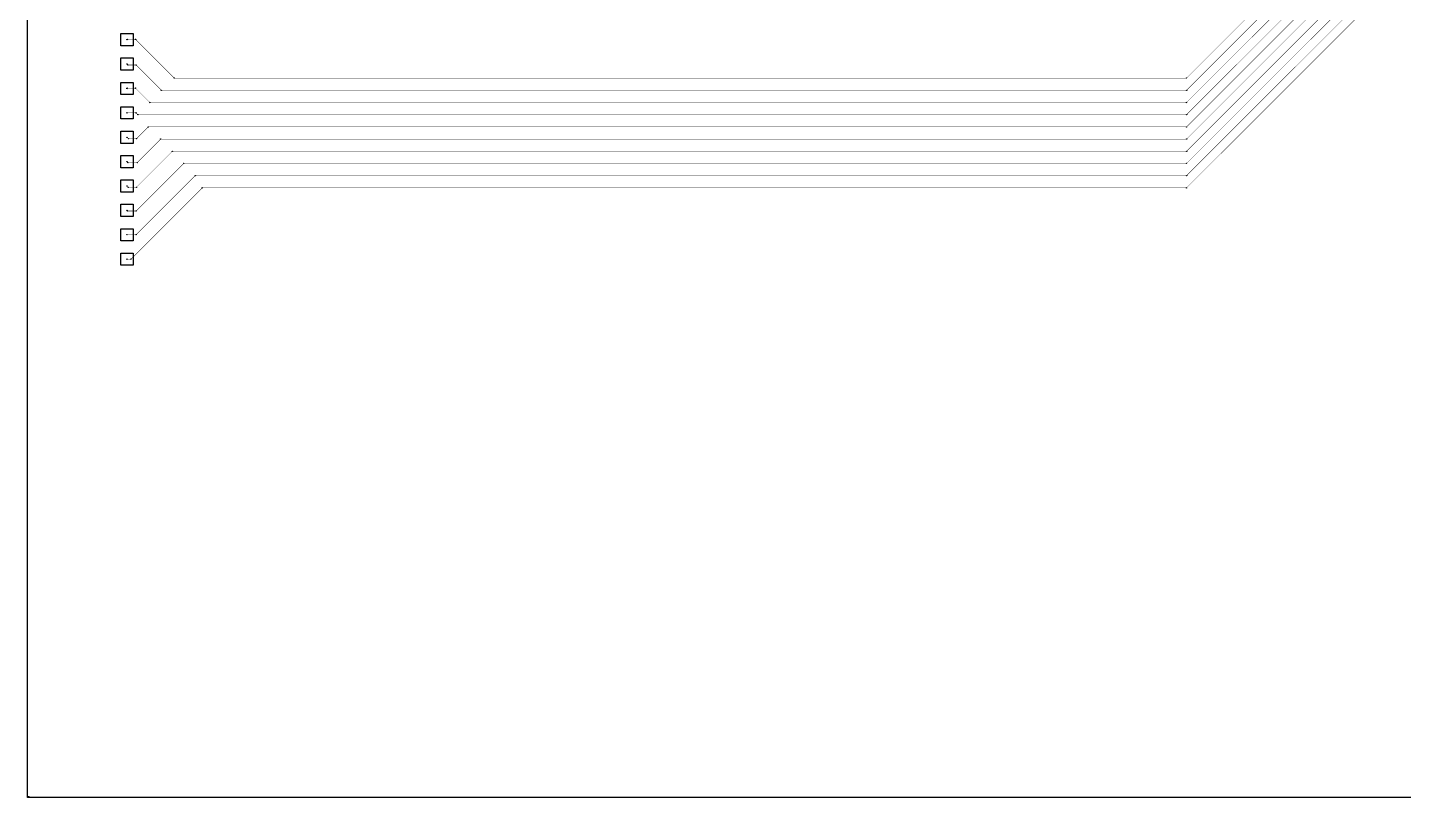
# Model space of a CAD drawing. Extents: x -22715 to 22715, y -22715 to 22715.
# Drawn here: x -22715 to -11437, y -22715 to -16400 of the extents above; entities that cross this region are included whole.
import ezdxf

# ---------------------------------------------------------------- set-up
doc = ezdxf.new("R2010")
doc.units = 0
doc.layers.add('L0D0_0', color=2, linetype='CONTINUOUS')
doc.layers.add('Top Layer', color=3, linetype='CONTINUOUS')

# ---------------------------------------------------------------- blocks, each defined once
blk = doc.blocks.new('BOND_PADS__150__3')
at = {"layer": 'L0D0_0'}
for points in [[(-1.5, 20.5), (-1.5, 21.5), (-0.5, 21.5), (-0.5, 20.5)], [(-1.5, 18.5), (-1.5, 19.5), (-0.5, 19.5), (-0.5, 18.5)], [(-1.5, 16.5), (-1.5, 17.5), (-0.5, 17.5), (-0.5, 16.5)], [(-1.5, 14.5), (-1.5, 15.5), (-0.5, 15.5), (-0.5, 14.5)], [(-1.5, 12.5), (-1.5, 13.5), (-0.5, 13.5), (-0.5, 12.5)], [(-1.5, 10.5), (-1.5, 11.5), (-0.5, 11.5), (-0.5, 10.5)], [(-1.5, 8.5), (-1.5, 9.5), (-0.5, 9.5), (-0.5, 8.5)], [(-1.5, 6.5), (-1.5, 7.5), (-0.5, 7.5), (-0.5, 6.5)], [(-1.5, 4.5), (-1.5, 5.5), (-0.5, 5.5), (-0.5, 4.5)], [(-1.5, 2.5), (-1.5, 3.5), (-0.5, 3.5), (-0.5, 2.5)]]:
    blk.add_lwpolyline(points, close=True, dxfattribs=at)
blk = doc.blocks.new('alignment_marker')
at = {"layer": 'Top Layer'}
blk.add_lwpolyline([(-8, -4), (-8, 4), (4, 4), (8, 0), (4, -4)], close=True, dxfattribs=at)
blk = doc.blocks.new('alignment_layer')
blk.add_blockref('alignment_marker', (-22707, -22711))

msp = doc.modelspace()

# ---------------------------------------------------------------- linework, layer by layer
at = {"layer": 'L0D0_0'}
for points in [[(-22715, -22715), (-22715, 22715), (22715, 22715), (22715, -22715)], [(-21900, -16501.7), (-21901.5, -16500.8), (-21901.5, -16499.2), (-21900, -16498.3), (-21898.6, -16499.2), (-21898.6, -16500.8)], [(-21897.5, -16499.2), (-21899, -16498.3), (-21899, -16496.7), (-21897.5, -16495.8), (-21896.1, -16496.7), (-21896.1, -16498.3)], [(-21897.5, -16499.2), (-21899, -16498.3), (-21899, -16496.7), (-21897.5, -16495.8), (-21896.1, -16496.7), (-21896.1, -16498.3)], [(-21830, -16499.2), (-21831.4, -16498.3), (-21831.4, -16496.7), (-21830, -16495.8), (-21828.5, -16496.7), (-21828.5, -16498.3)], [(-21830, -16499.2), (-21831.4, -16498.3), (-21831.4, -16496.7), (-21830, -16495.8), (-21828.5, -16496.7), (-21828.5, -16498.3)], [(-21900, -16701.7), (-21901.5, -16700.8), (-21901.5, -16699.2), (-21900, -16698.3), (-21898.6, -16699.2), (-21898.6, -16700.8)], [(-21892.5, -16709.2), (-21894, -16708.3), (-21894, -16706.7), (-21892.5, -16705.8), (-21891.1, -16706.7), (-21891.1, -16708.3)], [(-21892.5, -16709.2), (-21894, -16708.3), (-21894, -16706.7), (-21892.5, -16705.8), (-21891.1, -16706.7), (-21891.1, -16708.3)], [(-21825, -16709.2), (-21826.4, -16708.3), (-21826.4, -16706.7), (-21825, -16705.8), (-21823.5, -16706.7), (-21823.5, -16708.3)], [(-21825, -16709.2), (-21826.4, -16708.3), (-21826.4, -16706.7), (-21825, -16705.8), (-21823.5, -16706.7), (-21823.5, -16708.3)], [(-21900, -16901.7), (-21901.5, -16900.8), (-21901.5, -16899.2), (-21900, -16898.3), (-21898.6, -16899.2), (-21898.6, -16900.8)], [(-21897.5, -16899.2), (-21899, -16898.3), (-21899, -16896.7), (-21897.5, -16895.8), (-21896.1, -16896.7), (-21896.1, -16898.3)], [(-21897.5, -16899.2), (-21899, -16898.3), (-21899, -16896.7), (-21897.5, -16895.8), (-21896.1, -16896.7), (-21896.1, -16898.3)], [(-21830, -16899.2), (-21831.4, -16898.3), (-21831.4, -16896.7), (-21830, -16895.8), (-21828.5, -16896.7), (-21828.5, -16898.3)], [(-21830, -16899.2), (-21831.4, -16898.3), (-21831.4, -16896.7), (-21830, -16895.8), (-21828.5, -16896.7), (-21828.5, -16898.3)], [(-21617.5, -16916.7), (-21619, -16915.8), (-21619, -16914.2), (-21617.5, -16913.3), (-21616.1, -16914.2), (-21616.1, -16915.8)], [(-21617.5, -16916.7), (-21619, -16915.8), (-21619, -16914.2), (-21617.5, -16913.3), (-21616.1, -16914.2), (-21616.1, -16915.8)], [(-21512.5, -16816.7), (-21513.9, -16815.8), (-21513.9, -16814.2), (-21512.5, -16813.3), (-21511, -16814.2), (-21511, -16815.8)], [(-21512.5, -16816.7), (-21513.9, -16815.8), (-21513.9, -16814.2), (-21512.5, -16813.3), (-21511, -16814.2), (-21511, -16815.8)], [(-13215, -16816.7), (-13216.4, -16815.8), (-13216.4, -16814.2), (-13215, -16813.3), (-13213.5, -16814.2), (-13213.5, -16815.8)], [(-13215, -16816.7), (-13216.4, -16815.8), (-13216.4, -16814.2), (-13215, -16813.3), (-13213.5, -16814.2), (-13213.5, -16815.8)], [(-13215, -16916.7), (-13216.4, -16915.8), (-13216.4, -16914.2), (-13215, -16913.3), (-13213.5, -16914.2), (-13213.5, -16915.8)], [(-13215, -16916.7), (-13216.4, -16915.8), (-13216.4, -16914.2), (-13215, -16913.3), (-13213.5, -16914.2), (-13213.5, -16915.8)], [(-21712.5, -17016.7), (-21714, -17015.8), (-21714, -17014.2), (-21712.5, -17013.3), (-21711.1, -17014.2), (-21711.1, -17015.8)], [(-21712.5, -17016.7), (-21714, -17015.8), (-21714, -17014.2), (-21712.5, -17013.3), (-21711.1, -17014.2), (-21711.1, -17015.8)], [(-13215, -17016.7), (-13216.4, -17015.8), (-13216.4, -17014.2), (-13215, -17013.3), (-13213.5, -17014.2), (-13213.5, -17015.8)], [(-13215, -17016.7), (-13216.4, -17015.8), (-13216.4, -17014.2), (-13215, -17013.3), (-13213.5, -17014.2), (-13213.5, -17015.8)], [(-21900, -17101.7), (-21901.5, -17100.8), (-21901.5, -17099.2), (-21900, -17098.3), (-21898.6, -17099.2), (-21898.6, -17100.8)], [(-21825, -17101.7), (-21826.4, -17100.8), (-21826.4, -17099.2), (-21825, -17098.3), (-21823.5, -17099.2), (-21823.5, -17100.8)], [(-21825, -17101.7), (-21826.4, -17100.8), (-21826.4, -17099.2), (-21825, -17098.3), (-21823.5, -17099.2), (-21823.5, -17100.8)], [(-21810, -17116.7), (-21811.5, -17115.8), (-21811.5, -17114.2), (-21810, -17113.3), (-21808.6, -17114.2), (-21808.6, -17115.8)], [(-21810, -17116.7), (-21811.5, -17115.8), (-21811.5, -17114.2), (-21810, -17113.3), (-21808.6, -17114.2), (-21808.6, -17115.8)], [(-13215, -17116.7), (-13216.4, -17115.8), (-13216.4, -17114.2), (-13215, -17113.3), (-13213.5, -17114.2), (-13213.5, -17115.8)], [(-13215, -17116.7), (-13216.4, -17115.8), (-13216.4, -17114.2), (-13215, -17113.3), (-13213.5, -17114.2), (-13213.5, -17115.8)], [(-21725, -17216.7), (-21726.4, -17215.8), (-21726.4, -17214.2), (-21725, -17213.3), (-21723.5, -17214.2), (-21723.5, -17215.8)], [(-21725, -17216.7), (-21726.4, -17215.8), (-21726.4, -17214.2), (-21725, -17213.3), (-21723.5, -17214.2), (-21723.5, -17215.8)], [(-13215, -17216.7), (-13216.4, -17215.8), (-13216.4, -17214.2), (-13215, -17213.3), (-13213.5, -17214.2), (-13213.5, -17215.8)], [(-13215, -17216.7), (-13216.4, -17215.8), (-13216.4, -17214.2), (-13215, -17213.3), (-13213.5, -17214.2), (-13213.5, -17215.8)], [(-21900, -17301.7), (-21901.5, -17300.8), (-21901.5, -17299.2), (-21900, -17298.3), (-21898.6, -17299.2), (-21898.6, -17300.8)], [(-21887.5, -17314.2), (-21889, -17313.3), (-21889, -17311.7), (-21887.5, -17310.8), (-21886.1, -17311.7), (-21886.1, -17313.3)], [(-21887.5, -17314.2), (-21889, -17313.3), (-21889, -17311.7), (-21887.5, -17310.8), (-21886.1, -17311.7), (-21886.1, -17313.3)], [(-21822.5, -17314.2), (-21823.9, -17313.3), (-21823.9, -17311.7), (-21822.5, -17310.8), (-21821, -17311.7), (-21821, -17313.3)], [(-21822.5, -17314.2), (-21823.9, -17313.3), (-21823.9, -17311.7), (-21822.5, -17310.8), (-21821, -17311.7), (-21821, -17313.3)], [(-21622.5, -17316.7), (-21624, -17315.8), (-21624, -17314.2), (-21622.5, -17313.3), (-21621.1, -17314.2), (-21621.1, -17315.8)], [(-21622.5, -17316.7), (-21624, -17315.8), (-21624, -17314.2), (-21622.5, -17313.3), (-21621.1, -17314.2), (-21621.1, -17315.8)], [(-13215, -17316.7), (-13216.4, -17315.8), (-13216.4, -17314.2), (-13215, -17313.3), (-13213.5, -17314.2), (-13213.5, -17315.8)], [(-13215, -17316.7), (-13216.4, -17315.8), (-13216.4, -17314.2), (-13215, -17313.3), (-13213.5, -17314.2), (-13213.5, -17315.8)], [(-21527.5, -17416.7), (-21528.9, -17415.8), (-21528.9, -17414.2), (-21527.5, -17413.3), (-21526, -17414.2), (-21526, -17415.8)], [(-21527.5, -17416.7), (-21528.9, -17415.8), (-21528.9, -17414.2), (-21527.5, -17413.3), (-21526, -17414.2), (-21526, -17415.8)], [(-13215, -17416.7), (-13216.4, -17415.8), (-13216.4, -17414.2), (-13215, -17413.3), (-13213.5, -17414.2), (-13213.5, -17415.8)], [(-13215, -17416.7), (-13216.4, -17415.8), (-13216.4, -17414.2), (-13215, -17413.3), (-13213.5, -17414.2), (-13213.5, -17415.8)], [(-21900, -17501.7), (-21901.5, -17500.8), (-21901.5, -17499.2), (-21900, -17498.3), (-21898.6, -17499.2), (-21898.6, -17500.8)], [(-21892.5, -17509.2), (-21894, -17508.3), (-21894, -17506.7), (-21892.5, -17505.8), (-21891.1, -17506.7), (-21891.1, -17508.3)], [(-21892.5, -17509.2), (-21894, -17508.3), (-21894, -17506.7), (-21892.5, -17505.8), (-21891.1, -17506.7), (-21891.1, -17508.3)], [(-21815, -17509.2), (-21816.5, -17508.3), (-21816.5, -17506.7), (-21815, -17505.8), (-21813.6, -17506.7), (-21813.6, -17508.3)], [(-21815, -17509.2), (-21816.5, -17508.3), (-21816.5, -17506.7), (-21815, -17505.8), (-21813.6, -17506.7), (-21813.6, -17508.3)], [(-21435, -17516.7), (-21436.4, -17515.8), (-21436.4, -17514.2), (-21435, -17513.3), (-21433.5, -17514.2), (-21433.5, -17515.8)], [(-21435, -17516.7), (-21436.4, -17515.8), (-21436.4, -17514.2), (-21435, -17513.3), (-21433.5, -17514.2), (-21433.5, -17515.8)], [(-13215, -17516.7), (-13216.4, -17515.8), (-13216.4, -17514.2), (-13215, -17513.3), (-13213.5, -17514.2), (-13213.5, -17515.8)], [(-13215, -17516.7), (-13216.4, -17515.8), (-13216.4, -17514.2), (-13215, -17513.3), (-13213.5, -17514.2), (-13213.5, -17515.8)], [(-21900, -17701.7), (-21901.5, -17700.8), (-21901.5, -17699.2), (-21900, -17698.3), (-21898.6, -17699.2), (-21898.6, -17700.8)], [(-21340, -17616.7), (-21341.4, -17615.8), (-21341.4, -17614.2), (-21340, -17613.3), (-21338.5, -17614.2), (-21338.5, -17615.8)], [(-21340, -17616.7), (-21341.4, -17615.8), (-21341.4, -17614.2), (-21340, -17613.3), (-21338.5, -17614.2), (-21338.5, -17615.8)], [(-13215, -17616.7), (-13216.4, -17615.8), (-13216.4, -17614.2), (-13215, -17613.3), (-13213.5, -17614.2), (-13213.5, -17615.8)], [(-13215, -17616.7), (-13216.4, -17615.8), (-13216.4, -17614.2), (-13215, -17613.3), (-13213.5, -17614.2), (-13213.5, -17615.8)], [(-21890, -17711.7), (-21891.5, -17710.8), (-21891.5, -17709.2), (-21890, -17708.3), (-21888.6, -17709.2), (-21888.6, -17710.8)], [(-21890, -17711.7), (-21891.5, -17710.8), (-21891.5, -17709.2), (-21890, -17708.3), (-21888.6, -17709.2), (-21888.6, -17710.8)], [(-21822.5, -17711.7), (-21823.9, -17710.8), (-21823.9, -17709.2), (-21822.5, -17708.3), (-21821, -17709.2), (-21821, -17710.8)], [(-21822.5, -17711.7), (-21823.9, -17710.8), (-21823.9, -17709.2), (-21822.5, -17708.3), (-21821, -17709.2), (-21821, -17710.8)], [(-21282.5, -17716.7), (-21284, -17715.8), (-21284, -17714.2), (-21282.5, -17713.3), (-21281.1, -17714.2), (-21281.1, -17715.8)], [(-21282.5, -17716.7), (-21284, -17715.8), (-21284, -17714.2), (-21282.5, -17713.3), (-21281.1, -17714.2), (-21281.1, -17715.8)], [(-13215, -17716.7), (-13216.4, -17715.8), (-13216.4, -17714.2), (-13215, -17713.3), (-13213.5, -17714.2), (-13213.5, -17715.8)], [(-13215, -17716.7), (-13216.4, -17715.8), (-13216.4, -17714.2), (-13215, -17713.3), (-13213.5, -17714.2), (-13213.5, -17715.8)], [(-21900, -17901.7), (-21901.5, -17900.8), (-21901.5, -17899.2), (-21900, -17898.3), (-21898.6, -17899.2), (-21898.6, -17900.8)], [(-21895, -17906.7), (-21896.5, -17905.8), (-21896.5, -17904.2), (-21895, -17903.3), (-21893.6, -17904.2), (-21893.6, -17905.8)], [(-21895, -17906.7), (-21896.5, -17905.8), (-21896.5, -17904.2), (-21895, -17903.3), (-21893.6, -17904.2), (-21893.6, -17905.8)], [(-21825, -17906.7), (-21826.4, -17905.8), (-21826.4, -17904.2), (-21825, -17903.3), (-21823.5, -17904.2), (-21823.5, -17905.8)], [(-21825, -17906.7), (-21826.4, -17905.8), (-21826.4, -17904.2), (-21825, -17903.3), (-21823.5, -17904.2), (-21823.5, -17905.8)], [(-21900, -18101.7), (-21901.5, -18100.8), (-21901.5, -18099.2), (-21900, -18098.3), (-21898.6, -18099.2), (-21898.6, -18100.8)], [(-21825, -18101.7), (-21826.4, -18100.8), (-21826.4, -18099.2), (-21825, -18098.3), (-21823.5, -18099.2), (-21823.5, -18100.8)], [(-21825, -18101.7), (-21826.4, -18100.8), (-21826.4, -18099.2), (-21825, -18098.3), (-21823.5, -18099.2), (-21823.5, -18100.8)], [(-21900, -18301.7), (-21901.5, -18300.8), (-21901.5, -18299.2), (-21900, -18298.3), (-21898.6, -18299.2), (-21898.6, -18300.8)], [(-21867.5, -18301.7), (-21868.9, -18300.8), (-21868.9, -18299.2), (-21867.5, -18298.3), (-21866, -18299.2), (-21866, -18300.8)], [(-21867.5, -18301.7), (-21868.9, -18300.8), (-21868.9, -18299.2), (-21867.5, -18298.3), (-21866, -18299.2), (-21866, -18300.8)]]:
    msp.add_lwpolyline(points, close=True, dxfattribs=at)
at = {"layer": 'L0D0_0', "const_width": 3}
for points in [[(-13215, -17715), (-50, -4550)], [(-13215, -17615), (-150, -4550)], [(-13215, -17515), (-250, -4550)], [(-13215, -17415), (-350, -4550)], [(-13215, -17315), (-450, -4550)], [(-13215, -17215), (-550, -4550)], [(-13215, -17115), (-650, -4550)], [(-13215, -17015), (-750, -4550)], [(-13215, -16915), (-850, -4550)], [(-13215, -16815), (-950, -4550)], [(-21900, -16500), (-21897.5, -16497.5)], [(-21897.5, -16497.5), (-21830, -16497.5)], [(-21830, -16497.5), (-21512.5, -16815)], [(-21900, -16700), (-21892.5, -16707.5)], [(-21892.5, -16707.5), (-21825, -16707.5)], [(-21825, -16707.5), (-21617.5, -16915)], [(-21900, -16900), (-21897.5, -16897.5)], [(-21897.5, -16897.5), (-21830, -16897.5)], [(-21830, -16897.5), (-21712.5, -17015)], [(-21617.5, -16915), (-13215, -16915)], [(-21512.5, -16815), (-13215, -16815)], [(-21712.5, -17015), (-13215, -17015)], [(-21900, -17100), (-21825, -17100)], [(-21825, -17100), (-21810, -17115)], [(-21810, -17115), (-13215, -17115)], [(-21822.5, -17312.5), (-21725, -17215)], [(-21725, -17215), (-13215, -17215)], [(-21900, -17300), (-21887.5, -17312.5)], [(-21887.5, -17312.5), (-21822.5, -17312.5)], [(-21815, -17507.5), (-21622.5, -17315)], [(-21622.5, -17315), (-13215, -17315)], [(-21822.5, -17710), (-21527.5, -17415)], [(-21527.5, -17415), (-13215, -17415)], [(-21900, -17500), (-21892.5, -17507.5)], [(-21892.5, -17507.5), (-21815, -17507.5)], [(-21825, -17905), (-21435, -17515)], [(-21435, -17515), (-13215, -17515)], [(-21900, -17700), (-21890, -17710)], [(-21825, -18100), (-21340, -17615)], [(-21340, -17615), (-13215, -17615)], [(-21890, -17710), (-21822.5, -17710)], [(-21867.5, -18300), (-21282.5, -17715)], [(-21282.5, -17715), (-13215, -17715)], [(-21900, -17900), (-21895, -17905)], [(-21895, -17905), (-21825, -17905)], [(-21900, -18100), (-21825, -18100)], [(-21900, -18300), (-21867.5, -18300)]]:
    msp.add_lwpolyline(points, dxfattribs=at)

# ---------------------------------------------------------------- block references
msp.add_blockref('alignment_layer', (0, 0))
at = {"xscale": 100, "yscale": 100}
msp.add_blockref('BOND_PADS__150__3', (-21800, -18600), dxfattribs=at)

doc.saveas('drawing.dxf')
